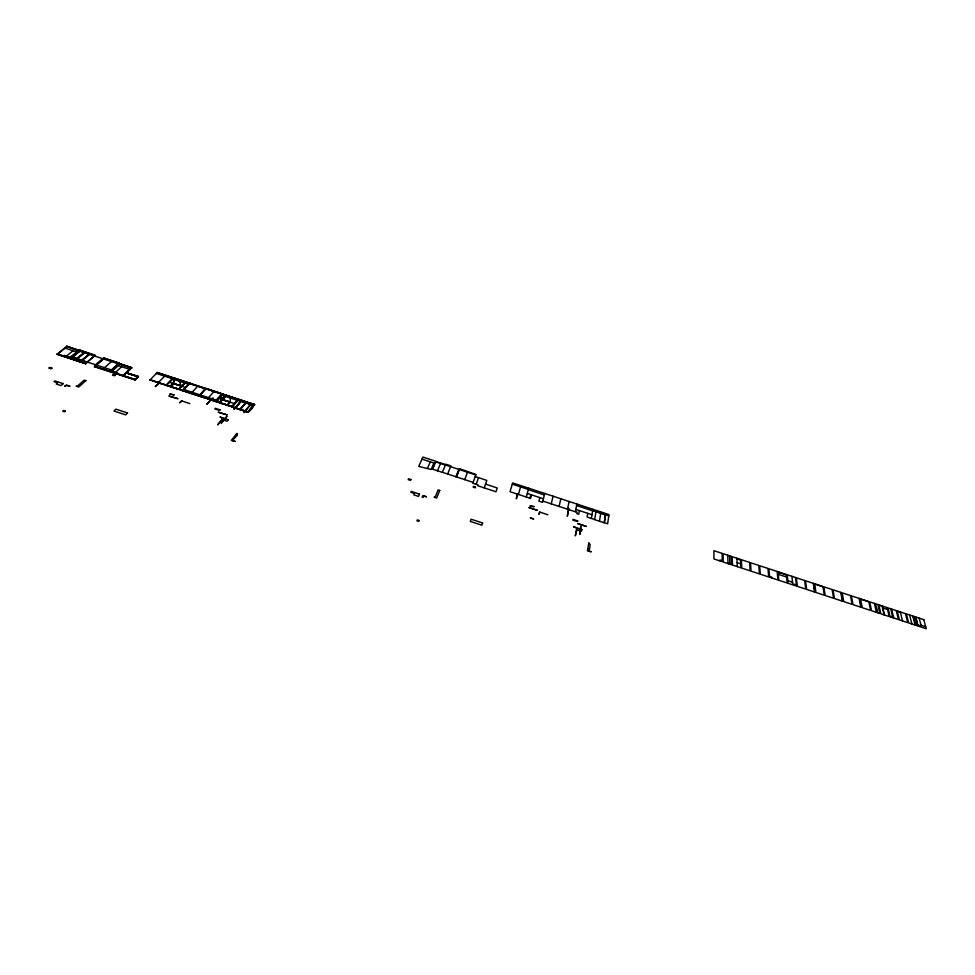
<?xml version="1.0" encoding="UTF-8"?>
<svg xmlns="http://www.w3.org/2000/svg" width="975" height="975" viewBox="0 0 975 975"><rect width="100%" height="100%" fill="white"/><g stroke="black" fill="none" stroke-linecap="round" stroke-linejoin="round"><path stroke-width="1.46" d="M173.452 383.638L173.879 379.238L173.782 383.797L181.338 385.868L173.465 383.492L170.491 386.722L166.701 385.344M179.108 380.786L181.46 386.319M230.356 397.946L230.185 402.285M222.068 399.311L219.546 402.273M87.811 361.871L85.629 363.748L57.111 354.376L66.714 346.283L95.136 355.558L85.471 363.553L95.197 355.205L79.865 350.171L69.907 358.434L79.036 350.842M57.281 353.925L85.751 363.638L57.159 354.023M66.714 346.283L78.012 350.366M66.824 346.82L57.111 354.376M70.237 358.178L79.962 350.707M70.517 358.276L79.657 351.024M605.512 514.483L604.256 522.795L594.665 519.651L596.018 511.266L605.597 514.41L604.342 522.685L607.632 523.77L608.973 514.581L512.655 482.93L510.035 491.692L530.583 498.444L531.533 494.873M71.943 357.082L86.86 362.359M90.09 354.035L81.863 360.531L72.126 357.143M72.528 357.143L79.962 350.939L72.101 357.325M76.806 358.544L84.679 352.353M77.452 358.763L84.813 352.718M84.167 352.499L76.781 358.715M86.738 362.456L71.821 357.191M89.03 354.108L81.705 360.336L89.822 353.949M599.467 521.223L600.783 512.923M95.026 355.656L79.743 350.269L93.624 355.192M126.518 373.035L138.401 376.801L135.086 379.994L94.441 366.637L103.874 358.057L119.206 363.102L118.962 363.955M94.843 366.624L103.972 358.593M117.646 363.09L103.874 358.057M110.065 371.402L119.145 363.443M110.468 371.39L112.539 369.793M118.682 363.87L118.816 363.114L109.846 371.56L119.206 363.102M123.313 375.753L131.893 367.709L118.852 363.419L131.625 367.612L123.033 375.668M591.374 518.42L592.922 509.303M122.801 375.814L131.235 367.624L126.994 371.889M587.742 513.337L587.084 517.018L594.665 519.504M149.797 380.153L157.328 372.401L254.658 404.747L237.961 399.031L231.66 406.685L235.072 407.66M150.564 379.665L154.074 381.322L150.455 379.775M154.44 381.457L157.938 382.09L154.55 381.347M158.145 382.663L161.472 383.76L158.145 382.663L164.665 376.179M161.85 383.882L165.848 385.052L161.911 383.541M166.213 385.539L173.367 378.178M579.455 510.62L578.76 514.276L576.834 513.642L577.102 512.192L575.384 511.631M174.293 387.831L170.869 386.843L178.998 389.378L184.897 383.041M173.635 378.263L165.933 385.454L173.16 377.739L204.592 388.44M177.962 388.818L174.635 387.721M182.264 390.451L178.34 388.94M178.681 389.171L181.46 385.978M178.937 388.928L184.836 382.858M184.007 384.272L181.545 386.49M576.871 504.026L575.36 511.79L542.88 501.113M182.63 390.938L189.735 383.053L183.02 390.841L187.017 392.011L183.3 390.561M182.971 390.683L182.349 390.841L189.735 383.053M187.285 392.242L190.71 393.23L187.456 391.792M190.99 393.461L194.488 394.095L191.088 393.352M194.695 394.68L198.681 395.85L194.793 394.57M201.24 394.278L198.766 396.24L205.554 388.391L236.986 399.08M199.107 395.984L205.554 388.757M203.507 397.057L199.448 396.24L203.409 397.166M203.702 397.642L207.2 398.275L203.799 397.532M568.961 508.438L567.34 516.263L568.437 508.268M207.407 398.848L210.832 399.835L207.504 398.751M211.112 400.067L215.097 401.237L211.283 399.616M567.499 509.206L569.095 501.479M218.522 398.568L215.183 401.627L221.691 394.058M215.524 401.383L222.239 394.229M216.243 401.249L219.753 402.907L222.251 399.384M220.131 403.028L223.458 404.125M221.069 396.057L221.8 399.555L221.069 396.057L221.837 399.518L225.859 396.313L222.056 399.799L229.942 401.834L227.163 405.344L223.994 403.796M227.163 405.344L229.868 402.017M227.285 405.247L219.229 402.602L224.823 396.045L219.68 402.651M231.514 406.636L227.687 405.283M231.867 407.123L238.156 399.47M234.305 409.049L241.434 400.542M245.03 411.072L235.353 407.891M235.487 408.208L241.142 401.078M232.282 407.026L236.267 408.196M237.9 400.201L253.573 405.356M238.436 399.555L232.221 406.867M240.898 401.273L238.29 404.771M241.166 400.457L233.951 409.305M236.632 408.318L239.874 409.524L245.493 402.785M245.676 402.846L240.008 409.415M240.325 409.793L245.858 402.907M240.325 409.305L244.043 410.755M559.114 506.452L560.82 498.761M250.721 403.918L251.16 403.37L244.018 412.608L251.355 403.796M245.408 411.06L248.284 412.51L254.524 404.345M248.174 411.962C260.398 392.34 251.111 417.312 244.03 410.524M254.365 404.783L157.438 372.938M551.265 503.868L553.044 496.202M547.84 514.788L539.492 511.997L538.907 514.361L540.04 512.228M544.769 493.484L542.502 502.369L538.907 501.187L539.809 497.591M529.9 498.225L530.851 494.642M526.305 497.043L528.718 488.207M517.798 493.764L516.336 498.859L517.286 493.594M518.432 494.459L520.589 486.878M484.258 487.902L486.817 480.395L475.215 476.58M476.166 484.27L478.506 477.665M472.948 482.345L472.668 483.125L478.189 484.941L477.872 485.806L495.995 491.766L497.213 487.963L485.55 484.124M464.734 479.639L467.513 472.241M456.349 476.885L459.542 468.67L475.971 474.496L473.131 482.393L442.418 472.302M456.446 476.921L459.322 469.548M455.934 476.751L458.811 469.377M447.647 474.021L450.925 465.904L445.77 464.21L442.297 472.363L432.632 469.182L435.862 461.321L422.931 457.08L418.714 466.367L431.145 469.475L433.936 463.015M437.507 470.791L440.663 463.064M434.777 463.296L432.315 468.987L431.474 468.707M427.501 468.28L430.328 461.833M231.282 406.331L216.145 401.359M227.528 405.466L230.197 402.127L222.385 399.506M217.303 401.907L218.351 400.688L216.608 400.116M215.183 401.627L222.263 394.107M211.575 398.738L206.773 404.247L213.05 397.8M208.565 397.642L214.281 391.121M198.766 396.24L206.066 388.781M189.82 403.613L181.435 400.798L179.595 402.809L181.959 401.03M192.185 392.255L198.083 385.795M190.198 383.273L189.077 384.479L172.319 378.97M182.008 390.146L166.603 385.442M170.93 386.502L173.806 383.602L170.869 386.843M169.942 386.344L172.843 383.333M159.961 382.541L155.208 386.648L159.449 382.371M138.462 376.46L134.916 379.799L138.182 376.362L127.957 373.51M205.932 388.379L254.658 404.747M116.866 373.644L117.658 372.913L112.088 371.085L112.808 370.427M115.623 372.243L121.643 366.71M120.23 363.87L112.99 370.476L70.529 356.533L69.749 357.167M104.52 367.697L111.442 361.506M95.635 364.784L102.655 358.629M76.659 351.926L70.176 357.313L64.179 355.339L63.326 356.046M66.507 356.107L73.015 350.732M512.289 484.148L528.377 489.438M592.702 510.571L595.957 511.643M605.536 514.788L608.79 515.86M595.969 511.79L605.451 514.898M528.316 489.682L544.403 494.971M576.578 505.55L592.666 510.827M786.325 574.531L778.062 571.764L778.842 580.283L787.203 583.026L786.325 574.482M814.759 584.074L823.022 586.792M860.608 599.138L868.871 601.855M878.95 605.17L882.204 606.243L884.106 614.859M897.28 611.191L900.388 612.215M736.966 558.809L740.513 559.967M778.647 572.349L786.362 574.884M913.124 617.102L914.903 617.687M887.579 609.558L882.899 608.01L884.447 614.981M435.923 461.516L445.49 464.648M445.441 464.99L475.8 474.959M778.294 574.324L786.581 577.042M435.764 461.894L445.331 465.038M913.782 619.661L915.574 620.258M527.28 493.472L543.453 498.786M575.823 509.425L591.996 514.739M422.017 459.103L434.984 463.369M737.112 562.697L740.683 563.867M157.06 372.682L172.295 377.691M173.257 378.008L204.689 388.33M158.34 373.242L172.197 377.788M237.973 399.86L253.646 405.015M914.453 622.245L916.244 622.83M240.959 401.018L250.807 404.308M787.849 580.722L792.553 582.27M156.293 373.425L172.526 378.763M237.437 400.091L253.671 405.429M221.033 394.972L237.266 400.311M892.369 615.749L893.21 616.029M920.997 625.17L925.714 626.718M722.28 560.735L720.001 559.979L720.013 560.954M769.494 576.249L771.505 576.908L771.591 577.895M796.356 585.073L792.736 583.879L791.907 576.31M103.752 358.166L119.096 363.2M879.84 613.202L877.11 612.312L876.732 610.557L877.537 610.813L875.27 603.708M890.029 616.553L892.759 617.455L890.76 608.79M103.813 358.41L117.756 362.98M79.365 350.586L66.593 346.381L77.89 350.464M118.755 363.456L131.722 368.148L79.414 351.085M79.694 350.854L89.432 354.096M64.63 347.977L77.72 352.28M118.316 365.613L130.028 369.464M169.236 382.151L185.567 387.514M218.217 398.251L234.548 403.613M183.727 389.476L216.499 400.25M149.857 379.799L248.393 412.12M232.245 407.099L248.089 412.303M126.579 372.694L138.072 376.472M126.628 372.938L138.401 376.801M94.502 366.295L135.257 379.543L94.563 366.539M919.132 618.113L921.241 626.108L917.767 624.963L915.866 617.041M918.182 625.097L918.45 626.145M915.342 622.538L914.014 617.394M912.856 616.054L915.184 625.072M909.614 614.993L911.905 624M900.327 611.947L902.509 620.904M891.589 609.07L893.673 618.004M874.441 603.44L876.318 612.312M859.133 598.406L860.852 607.218M840.803 592.386L842.303 601.124M813.308 583.355L814.503 591.996M778.623 572.008L778.854 574.507M736.954 558.261L737.271 566.621M729.69 555.872L729.897 563.513L729.032 563.221L729.044 563.916M727.789 555.25L727.996 563.574M591.069 551.74L587.462 550.814L588.827 542.673L590.192 544.793L589.412 549.498L588.607 549.23L588.339 550.838L591.069 551.74M586.182 526.378L577.797 523.624L586.182 526.378M581.831 529.51L581.514 531.253L576.834 529.717L575.323 535.872L576.786 528.109L573.58 526.793L581.831 529.51M579.832 532.533L579.918 534.446L580.832 526.268L579.832 532.533M577.675 520.942L577.553 521.613L572.812 520.053L572.947 519.395L577.675 520.942M537.42 510.352L529.035 507.597L537.42 510.352M533.544 518.956L530.388 517.92L533.544 518.956M533.861 506.634L530.12 505.964L533.861 506.634M482.613 522.978L481.882 525.208L470.303 521.406L471.071 519.188L482.613 522.978M475.508 486.952L475.191 487.829L473.168 487.159L473.484 486.281L475.508 486.952M439.737 490.462L436.678 498.018L434.155 497.189L435.289 496.848L438.116 489.925L439.737 490.462M419.104 520.492L418.714 521.406L416.947 520.821L417.324 519.907L419.104 520.492M426.404 496.738L423.589 496.08L422.979 497.518L422.138 497.238L422.845 495.568L426.404 496.738M419.506 494.118L418.507 496.409L413.802 494.861L414.436 493.447L410.828 492.265L411.218 491.4L419.506 494.118M410.853 479.517L410.463 480.383L408.172 479.627L408.574 478.774L410.853 479.517M235.072 441.395L231.307 440.432L236.718 433.473L237.559 433.741L236.511 435.094L237.315 435.362L232.318 440.493L235.072 441.395M228.248 419.737L227.041 421.237L222.312 419.677L217.596 424.893L223.031 418.287L219.911 417.008L228.248 419.737M226.858 416.349L221.288 423.15L226.858 416.349M227.004 414.826L218.363 412.254L227.004 414.826M220.045 409.866L219.582 410.426L214.805 408.854L215.28 408.293L220.045 409.866M177.779 398.665L169.126 396.082L177.779 398.665M174.038 394.863L169.991 394.107L174.038 394.863M127.53 412.961L125.641 414.862L113.953 411.023L115.879 409.134L127.53 412.961M115.33 375.058L114.538 375.789L112.503 375.119L113.295 374.388L115.33 375.058M65.337 411.048L64.484 411.816L62.692 411.231L63.558 410.451L65.337 411.048M85.873 380.652L78.707 387.014L76.172 386.185L77.647 385.942L84.228 380.116L85.873 380.652M69.773 386.173L66.812 385.466L64.569 386.393L66.19 384.991L69.773 386.173M63.204 383.65L60.962 385.576L56.209 384.016L57.61 382.822L53.978 381.627L54.844 380.896L63.204 383.65M51.931 368.123L51.053 368.842L48.75 368.087L49.627 367.368L51.931 368.123M722.158 553.398L713.895 550.68L713.944 558.955L722.304 561.697L722.158 553.398M731.323 556.408L723.06 553.69L723.218 562.002L731.579 564.744L731.323 556.408M740.488 559.418L732.225 556.713L732.493 565.049L740.842 567.791L740.488 559.418M749.653 562.429L741.402 559.723L741.768 568.096L750.116 570.838L749.653 562.429M758.818 565.451L750.567 562.733L751.03 571.143L759.391 573.885L758.818 565.451M767.995 568.462L759.732 565.744L760.305 574.19L768.653 576.932L767.995 568.462M777.16 571.472L768.897 568.754L769.58 577.237L777.928 579.979L777.16 571.472M795.49 577.492L787.227 574.775L788.117 583.33L796.477 586.072L795.49 577.492M804.655 580.503L796.392 577.797L797.392 586.365L805.74 589.119L804.655 580.503M813.82 583.513L805.557 580.808L806.654 589.412L815.015 592.166L813.82 583.513M822.985 586.523L814.722 583.818L815.929 592.459L824.277 595.213L822.985 586.523M832.15 589.546L823.887 586.828L825.203 595.506L833.552 598.248L832.15 589.546M841.315 592.556L833.064 589.838L834.466 598.553L842.827 601.295L841.315 592.556M850.48 595.567L842.229 592.849L843.741 601.599L852.089 604.342L850.48 595.567M859.645 598.577L851.394 595.859L853.015 604.646L861.364 607.388L859.645 598.577M868.81 601.587L860.559 598.869L862.278 607.693L870.638 610.435L868.81 601.587M877.975 604.597L869.724 601.88L871.553 610.74L879.901 613.482L877.975 604.597M887.14 607.608L878.889 604.89L880.815 613.787L889.176 616.529L887.14 607.608M896.305 610.618L888.054 607.913L890.09 616.834L898.438 619.576L896.305 610.618M905.47 613.628L897.219 610.923L899.364 619.881L907.713 622.623L905.47 613.628M914.635 616.639L906.384 613.933L908.627 622.915L916.975 625.67L914.635 616.639M923.8 619.649L915.549 616.943L917.902 625.962L926.25 628.717L923.8 619.649"/></g></svg>
